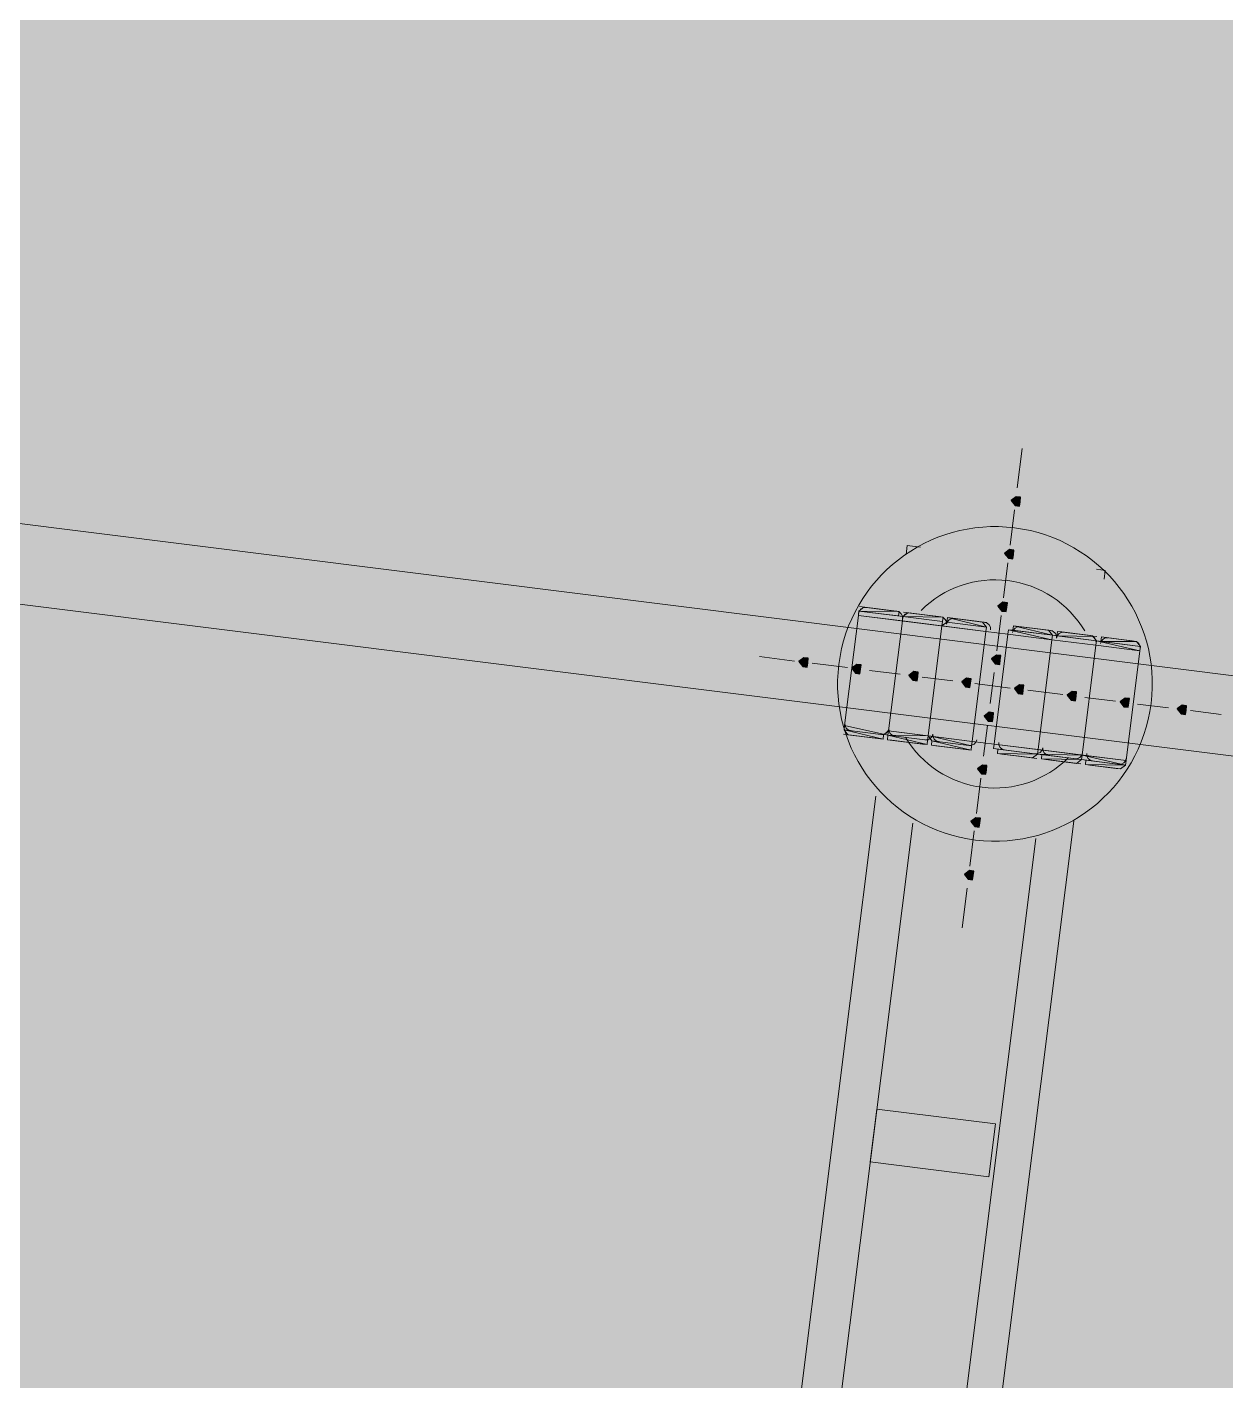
# Model space of a CAD drawing. Header units: metres. Extents: x -4 to 509425, y 7549 to 4732445.
# Drawn here: x 476055.218 to 476057.508, y 4719746.05 to 4719748.636 of the extents above; entities that cross this region are included whole.
import ezdxf

# ---------------------------------------------------------------- set-up
doc = ezdxf.new("R2010")
doc.units = ezdxf.units.M
doc.header["$LTSCALE"] = 0.01
doc.header["$MEASUREMENT"] = 0
doc.layers.get('0').update_dxf_attribs({"lineweight": 0})
doc.layers.add('_SUBESTACIÓN', color=1, linetype='Continuous')
doc.layers.add('SUBESTACION LA VID', color=253, linetype='Continuous')

# ---------------------------------------------------------------- blocks, each defined once
blk = doc.blocks.new('A$Cfff6051d')
at = {"layer": 'SUBESTACION LA VID', "transparency": 33554687}
h = blk.add_hatch(color=256, dxfattribs=at)
h.dxf.hatch_style = 2
h.paths.add_polyline_path([(476057.1146, 4719747.7295), (476057.1157, 4719747.7379), (476057.1073, 4719747.739), (476057.0978, 4719747.7316), (476057.1052, 4719747.7222), (476057.1136, 4719747.7211)])
h = blk.add_hatch(color=256, dxfattribs=at)
h.dxf.hatch_style = 2
h.paths.add_polyline_path([(476057.102, 4719747.6287), (476057.103, 4719747.6371), (476057.0946, 4719747.6382), (476057.0852, 4719747.6308), (476057.0925, 4719747.6214), (476057.1009, 4719747.6203)])
h = blk.add_hatch(color=256, dxfattribs=at)
h.dxf.hatch_style = 2
h.paths.add_polyline_path([(476057.0894, 4719747.5279), (476057.0904, 4719747.5363), (476057.082, 4719747.5374), (476057.0725, 4719747.53), (476057.0799, 4719747.5206), (476057.0883, 4719747.5195)])
h = blk.add_hatch(color=256, dxfattribs=at)
h.dxf.hatch_style = 2
h.paths.add_polyline_path([(476056.7092, 4719747.422), (476056.7102, 4719747.4304), (476056.7018, 4719747.4314), (476056.6924, 4719747.4241), (476056.6997, 4719747.4146), (476056.7081, 4719747.4136)])
h = blk.add_hatch(color=256, dxfattribs=at)
h.dxf.hatch_style = 2
h.paths.add_polyline_path([(476057.0767, 4719747.4271), (476057.0778, 4719747.4355), (476057.0694, 4719747.4365), (476057.0599, 4719747.4292), (476057.0673, 4719747.4197), (476057.0757, 4719747.4187)])
h = blk.add_hatch(color=256, dxfattribs=at)
h.dxf.hatch_style = 2
h.paths.add_polyline_path([(476056.81, 4719747.4093), (476056.811, 4719747.4177), (476056.8026, 4719747.4188), (476056.7932, 4719747.4114), (476056.8005, 4719747.402), (476056.8089, 4719747.4009)])
h = blk.add_hatch(color=256, dxfattribs=at)
h.dxf.hatch_style = 2
h.paths.add_polyline_path([(476056.9192, 4719747.3956), (476056.9202, 4719747.404), (476056.9118, 4719747.4051), (476056.9024, 4719747.3978), (476056.9097, 4719747.3883), (476056.9181, 4719747.3872)])
h = blk.add_hatch(color=256, dxfattribs=at)
h.dxf.hatch_style = 2
h.paths.add_polyline_path([(476057.02, 4719747.383), (476057.021, 4719747.3914), (476057.0126, 4719747.3925), (476057.0032, 4719747.3851), (476057.0105, 4719747.3757), (476057.0189, 4719747.3746)])
h = blk.add_hatch(color=256, dxfattribs=at)
h.dxf.hatch_style = 2
h.paths.add_polyline_path([(476057.1208, 4719747.3704), (476057.1218, 4719747.3788), (476057.1134, 4719747.3798), (476057.104, 4719747.3725), (476057.1113, 4719747.363), (476057.1197, 4719747.362)])
h = blk.add_hatch(color=256, dxfattribs=at)
h.dxf.hatch_style = 2
h.paths.add_polyline_path([(476057.2216, 4719747.3577), (476057.2226, 4719747.3661), (476057.2142, 4719747.3672), (476057.2048, 4719747.3598), (476057.2121, 4719747.3504), (476057.2205, 4719747.3493)])
h = blk.add_hatch(color=256, dxfattribs=at)
h.dxf.hatch_style = 2
h.paths.add_polyline_path([(476057.3224, 4719747.3451), (476057.3235, 4719747.3535), (476057.3151, 4719747.3545), (476057.3056, 4719747.3472), (476057.3129, 4719747.3377), (476057.3213, 4719747.3367)])
h = blk.add_hatch(color=256, dxfattribs=at)
h.dxf.hatch_style = 2
h.paths.add_polyline_path([(476057.063, 4719747.3179), (476057.0641, 4719747.3263), (476057.0557, 4719747.3273), (476057.0462, 4719747.32), (476057.0536, 4719747.3105), (476057.062, 4719747.3095)])
h = blk.add_hatch(color=256, dxfattribs=at)
h.dxf.hatch_style = 2
h.paths.add_polyline_path([(476057.4316, 4719747.3314), (476057.4327, 4719747.3398), (476057.4243, 4719747.3409), (476057.4148, 4719747.3335), (476057.4221, 4719747.3241), (476057.4305, 4719747.323)])
h = blk.add_hatch(color=256, dxfattribs=at)
h.dxf.hatch_style = 2
h.paths.add_polyline_path([(476057.0504, 4719747.2171), (476057.0514, 4719747.2255), (476057.043, 4719747.2265), (476057.0336, 4719747.2192), (476057.0409, 4719747.2097), (476057.0493, 4719747.2087)])
h = blk.add_hatch(color=256, dxfattribs=at)
h.dxf.hatch_style = 2
h.paths.add_polyline_path([(476057.0377, 4719747.1163), (476057.0388, 4719747.1247), (476057.0304, 4719747.1257), (476057.0209, 4719747.1184), (476057.0283, 4719747.1089), (476057.0367, 4719747.1079)])
h = blk.add_hatch(color=256, dxfattribs=at)
h.dxf.hatch_style = 2
h.paths.add_polyline_path([(476057.0251, 4719747.0155), (476057.0262, 4719747.0239), (476057.0178, 4719747.0249), (476057.0083, 4719747.0176), (476057.0156, 4719747.0081), (476057.0241, 4719747.0071)])
at = {"layer": 'SUBESTACION LA VID', "lineweight": 15}
for p, q in [((476071.4612, 4719745.6493), (475975.7142, 4719757.6531)), ((476071.4423, 4719745.4981), (475975.6953, 4719757.5019)), ((476057.1189, 4719747.8314), (476057.1094, 4719747.7558)), ((476057.1041, 4719747.7138), (476057.0957, 4719747.6466)), ((476057.0915, 4719747.613), (476057.083, 4719747.5458)), ((476056.8058, 4719747.5122), (476056.7795, 4719747.3022)), ((476056.8751, 4719747.5206), (476056.8163, 4719747.528)), ((476056.9591, 4719747.5101), (476056.9003, 4719747.5175)), ((476057.0431, 4719747.4996), (476056.9843, 4719747.5069)), ((476057.0788, 4719747.5122), (476057.0704, 4719747.4449)), ((476056.8898, 4719747.5017), (476056.8635, 4719747.2917)), ((476056.8635, 4719747.2917), (476056.8898, 4719747.5017)), ((476056.9654, 4719747.4922), (476056.9391, 4719747.2822)), ((476056.9391, 4719747.2822), (476056.9654, 4719747.4922)), ((476057.0231, 4719747.2717), (476057.0494, 4719747.4817)), ((476057.1103, 4719747.4911), (476057.1691, 4719747.4838)), ((476057.1943, 4719747.4806), (476057.2447, 4719747.4743)), ((476057.0651, 4719747.2664), (476057.0914, 4719747.4764)), ((476057.1754, 4719747.4659), (476057.1491, 4719747.2559)), ((476057.1491, 4719747.2559), (476057.1754, 4719747.4659)), ((476057.2594, 4719747.4554), (476057.2331, 4719747.2454)), ((476057.2331, 4719747.2454), (476057.2594, 4719747.4554)), ((476057.2783, 4719747.4701), (476057.3287, 4719747.4638)), ((476056.684, 4719747.4251), (476056.6168, 4719747.4336)), ((476057.3434, 4719747.4448), (476057.3171, 4719747.2348)), ((476056.7848, 4719747.4125), (476056.7176, 4719747.4209)), ((476056.8856, 4719747.3999), (476056.8268, 4719747.4072)), ((476057.0651, 4719747.4029), (476057.0578, 4719747.3441)), ((476056.9864, 4719747.3872), (476056.9276, 4719747.3946)), ((476057.0956, 4719747.3735), (476057.0284, 4719747.382)), ((476057.1964, 4719747.3609), (476057.1292, 4719747.3693)), ((476057.2972, 4719747.3483), (476057.2384, 4719747.3556)), ((476057.398, 4719747.3356), (476057.3392, 4719747.343)), ((476057.4988, 4719747.323), (476057.44, 4719747.3304)), ((476057.0525, 4719747.3021), (476057.0451, 4719747.2433)), ((476056.7858, 4719747.2844), (476056.8446, 4719747.277)), ((476056.8698, 4719747.2739), (476056.9286, 4719747.2665)), ((476056.9538, 4719747.2633), (476057.0126, 4719747.256)), ((476057.1386, 4719747.2402), (476057.0798, 4719747.2475)), ((476057.2142, 4719747.2307), (476057.1638, 4719747.237)), ((476057.2982, 4719747.2201), (476057.2478, 4719747.2265)), ((476057.0399, 4719747.2013), (476057.0314, 4719747.1341)), ((476056.8393, 4719747.1668), (476056.4623, 4719744.1594)), ((476057.2173, 4719747.1194), (476056.8403, 4719744.112)), ((476056.5431, 4719744.192), (476056.9096, 4719747.1153)), ((476057.0272, 4719747.1005), (476057.0188, 4719747.0333)), ((476056.7783, 4719744.1625), (476057.1448, 4719747.0858)), ((476057.0135, 4719746.9913), (476057.0041, 4719746.9157))]:
    blk.add_line(p, q, dxfattribs=at)
at = {"layer": 'SUBESTACION LA VID', "lineweight": 0}
for p, q in [((476056.8069, 4719747.5206), (476056.8825, 4719747.5112)), ((476056.8069, 4719747.5206), (476056.8825, 4719747.5112)), ((476056.8069, 4719747.5206), (476056.8835, 4719747.5196)), ((476056.8069, 4719747.5206), (476056.8835, 4719747.5196)), ((476056.8079, 4719747.529), (476056.8835, 4719747.5196)), ((476056.8163, 4719747.528), (476056.8835, 4719747.5196)), ((476056.8163, 4719747.528), (476056.8835, 4719747.5196)), ((476056.8163, 4719747.528), (476056.8751, 4719747.5206)), ((476056.8909, 4719747.5101), (476056.9665, 4719747.5006)), ((476056.8909, 4719747.5101), (476056.9665, 4719747.5006)), ((476056.8909, 4719747.5101), (476056.9665, 4719747.5006)), ((476056.8909, 4719747.5101), (476056.9675, 4719747.509)), ((476056.8919, 4719747.5185), (476056.9675, 4719747.509)), ((476056.9003, 4719747.5175), (476056.9675, 4719747.509)), ((476056.9003, 4719747.5175), (476056.9591, 4719747.5101)), ((476056.9003, 4719747.5175), (476056.9591, 4719747.5101)), ((476056.9759, 4719747.508), (476057.0505, 4719747.4901)), ((476056.9759, 4719747.508), (476057.0515, 4719747.4985)), ((476056.9759, 4719747.508), (476057.0431, 4719747.4996)), ((476056.9759, 4719747.508), (476057.0431, 4719747.4996)), ((476056.9843, 4719747.5069), (476057.0431, 4719747.4996)), ((476056.9843, 4719747.5069), (476057.0431, 4719747.4996)), ((476056.9654, 4719747.4922), (476057.0494, 4719747.4817)), ((476056.9749, 4719747.4996), (476057.0505, 4719747.4901)), ((476056.9749, 4719747.4996), (476057.0505, 4719747.4901)), ((476056.9749, 4719747.4996), (476057.0505, 4719747.4901)), ((476056.9749, 4719747.4996), (476057.0505, 4719747.4901)), ((476056.9749, 4719747.4996), (476057.0505, 4719747.4901)), ((476057.0925, 4719747.4848), (476057.1754, 4719747.4659)), ((476057.1009, 4719747.4838), (476057.1765, 4719747.4743)), ((476057.1009, 4719747.4838), (476057.1765, 4719747.4743)), ((476057.1009, 4719747.4838), (476057.1765, 4719747.4743)), ((476057.1019, 4719747.4922), (476057.1765, 4719747.4743)), ((476057.1019, 4719747.4922), (476057.1775, 4719747.4827)), ((476057.1019, 4719747.4922), (476057.1691, 4719747.4838)), ((476057.1019, 4719747.4922), (476057.1691, 4719747.4838)), ((476057.1103, 4719747.4911), (476057.1691, 4719747.4838)), ((476057.1103, 4719747.4911), (476057.1691, 4719747.4838)), ((476057.1859, 4719747.4817), (476057.2531, 4719747.4732)), ((476057.1859, 4719747.4817), (476057.2531, 4719747.4732)), ((476057.1859, 4719747.4817), (476057.2531, 4719747.4732)), ((476057.1943, 4719747.4806), (476057.2531, 4719747.4732)), ((476057.1943, 4719747.4806), (476057.2531, 4719747.4732)), ((476057.1765, 4719747.4743), (476057.2605, 4719747.4638)), ((476057.1849, 4719747.4733), (476057.2605, 4719747.4638)), ((476057.1849, 4719747.4733), (476057.2605, 4719747.4638)), ((476057.1849, 4719747.4733), (476057.2605, 4719747.4638)), ((476057.1849, 4719747.4733), (476057.2615, 4719747.4722)), ((476057.2594, 4719747.4554), (476057.3434, 4719747.4448)), ((476057.2605, 4719747.4638), (476057.3434, 4719747.4448)), ((476057.2689, 4719747.4627), (476057.3445, 4719747.4532)), ((476057.2689, 4719747.4627), (476057.3445, 4719747.4532)), ((476057.2699, 4719747.4711), (476057.3371, 4719747.4627)), ((476057.2699, 4719747.4711), (476057.3371, 4719747.4627)), ((476057.2783, 4719747.4701), (476057.3371, 4719747.4627)), ((476057.2783, 4719747.4701), (476057.3371, 4719747.4627)), ((476056.8624, 4719747.2833), (476056.7795, 4719747.3022)), ((476056.853, 4719747.276), (476056.7774, 4719747.2854)), ((476056.853, 4719747.276), (476056.7784, 4719747.2938)), ((476056.854, 4719747.2844), (476056.7784, 4719747.2938)), ((476056.853, 4719747.276), (476056.7858, 4719747.2844)), ((476056.853, 4719747.276), (476056.7858, 4719747.2844)), ((476056.9286, 4719747.2665), (476056.8614, 4719747.2749)), ((476056.937, 4719747.2654), (476056.8614, 4719747.2749)), ((476056.937, 4719747.2654), (476056.8614, 4719747.2749)), ((476056.937, 4719747.2654), (476056.8624, 4719747.2833)), ((476056.938, 4719747.2738), (476056.8624, 4719747.2833)), ((476056.938, 4719747.2738), (476056.8624, 4719747.2833)), ((476056.938, 4719747.2738), (476056.8624, 4719747.2833)), ((476056.938, 4719747.2738), (476056.8624, 4719747.2833)), ((476056.9391, 4719747.2822), (476056.8624, 4719747.2833)), ((476056.9286, 4719747.2665), (476056.8698, 4719747.2739)), ((476056.9286, 4719747.2665), (476056.8698, 4719747.2739)), ((476057.0231, 4719747.2717), (476056.9391, 4719747.2822)), ((476057.021, 4719747.2549), (476056.9464, 4719747.2728)), ((476057.022, 4719747.2633), (476056.9464, 4719747.2728)), ((476057.022, 4719747.2633), (476056.9464, 4719747.2728)), ((476057.022, 4719747.2633), (476056.9464, 4719747.2728)), ((476057.022, 4719747.2633), (476056.9464, 4719747.2728)), ((476057.022, 4719747.2633), (476056.9475, 4719747.2812)), ((476057.0126, 4719747.256), (476056.9454, 4719747.2644)), ((476057.021, 4719747.2549), (476056.9454, 4719747.2644)), ((476057.021, 4719747.2549), (476056.9454, 4719747.2644)), ((476057.148, 4719747.2475), (476057.0641, 4719747.258)), ((476057.147, 4719747.2391), (476057.0714, 4719747.2486)), ((476057.148, 4719747.2475), (476057.0714, 4719747.2486)), ((476057.148, 4719747.2475), (476057.0725, 4719747.257)), ((476057.1386, 4719747.2402), (476057.0798, 4719747.2475)), ((476057.232, 4719747.237), (476057.148, 4719747.2475)), ((476057.232, 4719747.237), (476057.1564, 4719747.2464)), ((476057.232, 4719747.237), (476057.1564, 4719747.2464)), ((476057.2226, 4719747.2296), (476057.1554, 4719747.238)), ((476057.2226, 4719747.2296), (476057.1554, 4719747.238)), ((476057.232, 4719747.237), (476057.1554, 4719747.238)), ((476057.2226, 4719747.2296), (476057.1638, 4719747.237)), ((476057.3066, 4719747.2191), (476057.2394, 4719747.2275)), ((476057.3066, 4719747.2191), (476057.2394, 4719747.2275)), ((476057.3066, 4719747.2191), (476057.2394, 4719747.2275)), ((476057.3066, 4719747.2191), (476057.2394, 4719747.2275)), ((476057.3161, 4719747.2264), (476057.2394, 4719747.2275)), ((476057.3161, 4719747.2264), (476057.2404, 4719747.2359)), ((476057.3161, 4719747.2264), (476057.2404, 4719747.2359)), ((476057.3066, 4719747.2191), (476057.2478, 4719747.2265))]:
    blk.add_line(p, q, dxfattribs=at)
at = {"layer": 'SUBESTACION LA VID', "lineweight": 15}
for points in [[(476071.4423, 4719745.4981), (476071.4612, 4719745.6493), (475975.7142, 4719757.6531), (475975.6953, 4719757.5019), (476071.4423, 4719745.4981)], [(476056.9245, 4719747.6424), (476056.8993, 4719747.6456), (476056.8972, 4719747.6288)], [(476057.2605, 4719747.6003), (476057.2773, 4719747.5982), (476057.2752, 4719747.5814)], [(476056.9171, 4719747.5154), (476056.9003, 4719747.5175), (476056.8909, 4719747.5101), (476056.8898, 4719747.5017), (476056.8909, 4719747.5101), (476056.8825, 4719747.5112), (476056.8835, 4719747.5196), (476056.8751, 4719747.5206), (476056.8163, 4719747.528), (476056.8069, 4719747.5206), (476056.8058, 4719747.5122), (476056.7795, 4719747.3022), (476056.7784, 4719747.2938), (476056.7858, 4719747.2844), (476056.8446, 4719747.277), (476056.853, 4719747.276), (476056.854, 4719747.2844), (476056.8635, 4719747.2917), (476056.8624, 4719747.2833), (476056.8614, 4719747.2749), (476056.8698, 4719747.2739), (476056.9286, 4719747.2665), (476056.937, 4719747.2654), (476056.938, 4719747.2738), (476056.9391, 4719747.2822), (476056.9464, 4719747.2728), (476056.9454, 4719747.2644), (476056.9538, 4719747.2633), (476057.0126, 4719747.256), (476057.021, 4719747.2549), (476057.022, 4719747.2633), (476057.0231, 4719747.2717), (476057.0651, 4719747.2664), (476057.0641, 4719747.258), (476057.0725, 4719747.257), (476057.0714, 4719747.2486), (476057.0798, 4719747.2475), (476057.1386, 4719747.2402), (476057.148, 4719747.2475), (476057.1491, 4719747.2559), (476057.148, 4719747.2475), (476057.1564, 4719747.2464), (476057.1554, 4719747.238), (476057.1638, 4719747.237), (476057.2142, 4719747.2307), (476057.2226, 4719747.2296), (476057.232, 4719747.237), (476057.2331, 4719747.2454), (476057.232, 4719747.237), (476057.2404, 4719747.2359), (476057.2394, 4719747.2275), (476057.2478, 4719747.2265), (476057.2982, 4719747.2201), (476057.3066, 4719747.2191), (476057.3161, 4719747.2264), (476057.3171, 4719747.2348), (476057.3434, 4719747.4448), (476057.3445, 4719747.4532), (476057.3371, 4719747.4627), (476057.3287, 4719747.4638), (476057.2783, 4719747.4701), (476057.2699, 4719747.4711), (476057.2689, 4719747.4627), (476057.2605, 4719747.4638), (476057.2594, 4719747.4554), (476057.2605, 4719747.4638), (476057.2531, 4719747.4732), (476057.2447, 4719747.4743), (476057.1943, 4719747.4806), (476057.1859, 4719747.4817), (476057.1849, 4719747.4733), (476057.1765, 4719747.4743), (476057.1754, 4719747.4659), (476057.1765, 4719747.4743), (476057.1691, 4719747.4838), (476057.1103, 4719747.4911), (476057.1019, 4719747.4922), (476057.1009, 4719747.4838), (476057.0925, 4719747.4848), (476057.0914, 4719747.4764), (476057.0494, 4719747.4817), (476057.0505, 4719747.4901), (476057.0431, 4719747.4996), (476056.9843, 4719747.5069), (476056.9759, 4719747.508), (476056.9749, 4719747.4996), (476056.9654, 4719747.4922), (476056.9665, 4719747.5006), (476056.9675, 4719747.509), (476056.9591, 4719747.5101), (476056.9171, 4719747.5154)], [(476056.8285, 4719746.4685), (476056.8412, 4719746.5693), (476057.068, 4719746.5408), (476057.0553, 4719746.44), (476056.8285, 4719746.4685)]]:
    blk.add_lwpolyline(points, dxfattribs=at)
at = {"layer": 'SUBESTACION LA VID'}
for points in [[(476057.1146, 4719747.7295), (476057.1157, 4719747.7379), (476057.1073, 4719747.739), (476057.0978, 4719747.7316), (476057.1052, 4719747.7222), (476057.1136, 4719747.7211)], [(476057.102, 4719747.6287), (476057.103, 4719747.6371), (476057.0946, 4719747.6382), (476057.0852, 4719747.6308), (476057.0925, 4719747.6214), (476057.1009, 4719747.6203)], [(476057.0894, 4719747.5279), (476057.0904, 4719747.5363), (476057.082, 4719747.5374), (476057.0725, 4719747.53), (476057.0799, 4719747.5206), (476057.0883, 4719747.5195)], [(476056.7092, 4719747.422), (476056.7102, 4719747.4304), (476056.7018, 4719747.4314), (476056.6924, 4719747.4241), (476056.6997, 4719747.4146), (476056.7081, 4719747.4136)], [(476057.0767, 4719747.4271), (476057.0778, 4719747.4355), (476057.0694, 4719747.4365), (476057.0599, 4719747.4292), (476057.0673, 4719747.4197), (476057.0757, 4719747.4187)], [(476056.81, 4719747.4093), (476056.811, 4719747.4177), (476056.8026, 4719747.4188), (476056.7932, 4719747.4114), (476056.8005, 4719747.402), (476056.8089, 4719747.4009)], [(476056.9192, 4719747.3956), (476056.9202, 4719747.404), (476056.9118, 4719747.4051), (476056.9024, 4719747.3978), (476056.9097, 4719747.3883), (476056.9181, 4719747.3872)], [(476057.02, 4719747.383), (476057.021, 4719747.3914), (476057.0126, 4719747.3925), (476057.0032, 4719747.3851), (476057.0105, 4719747.3757), (476057.0189, 4719747.3746)], [(476057.1208, 4719747.3704), (476057.1218, 4719747.3788), (476057.1134, 4719747.3798), (476057.104, 4719747.3725), (476057.1113, 4719747.363), (476057.1197, 4719747.362)], [(476057.2216, 4719747.3577), (476057.2226, 4719747.3661), (476057.2142, 4719747.3672), (476057.2048, 4719747.3598), (476057.2121, 4719747.3504), (476057.2205, 4719747.3493)], [(476057.3224, 4719747.3451), (476057.3235, 4719747.3535), (476057.3151, 4719747.3545), (476057.3056, 4719747.3472), (476057.3129, 4719747.3377), (476057.3213, 4719747.3367)], [(476057.063, 4719747.3179), (476057.0641, 4719747.3263), (476057.0557, 4719747.3273), (476057.0462, 4719747.32), (476057.0536, 4719747.3105), (476057.062, 4719747.3095)], [(476057.4316, 4719747.3314), (476057.4327, 4719747.3398), (476057.4243, 4719747.3409), (476057.4148, 4719747.3335), (476057.4221, 4719747.3241), (476057.4305, 4719747.323)], [(476057.0504, 4719747.2171), (476057.0514, 4719747.2255), (476057.043, 4719747.2265), (476057.0336, 4719747.2192), (476057.0409, 4719747.2097), (476057.0493, 4719747.2087)], [(476057.0377, 4719747.1163), (476057.0388, 4719747.1247), (476057.0304, 4719747.1257), (476057.0209, 4719747.1184), (476057.0283, 4719747.1089), (476057.0367, 4719747.1079)], [(476057.0251, 4719747.0155), (476057.0262, 4719747.0239), (476057.0178, 4719747.0249), (476057.0083, 4719747.0176), (476057.0156, 4719747.0081), (476057.0241, 4719747.0071)]]:
    blk.add_lwpolyline(points, close=True, dxfattribs=at)
at = {"layer": 'SUBESTACION LA VID', "lineweight": 0}
for points in [[(476057.1146, 4719747.7295), (476057.1157, 4719747.7379), (476057.1073, 4719747.739), (476057.0978, 4719747.7316), (476057.1052, 4719747.7222), (476057.1136, 4719747.7211)], [(476057.102, 4719747.6287), (476057.103, 4719747.6371), (476057.0946, 4719747.6382), (476057.0852, 4719747.6308), (476057.0925, 4719747.6214), (476057.1009, 4719747.6203)], [(476057.0894, 4719747.5279), (476057.0904, 4719747.5363), (476057.082, 4719747.5374), (476057.0725, 4719747.53), (476057.0799, 4719747.5206), (476057.0883, 4719747.5195)], [(476056.7092, 4719747.422), (476056.7102, 4719747.4304), (476056.7018, 4719747.4314), (476056.6924, 4719747.4241), (476056.6997, 4719747.4146), (476056.7081, 4719747.4136)], [(476057.0767, 4719747.4271), (476057.0778, 4719747.4355), (476057.0694, 4719747.4365), (476057.0599, 4719747.4292), (476057.0673, 4719747.4197), (476057.0757, 4719747.4187)], [(476056.81, 4719747.4093), (476056.811, 4719747.4177), (476056.8026, 4719747.4188), (476056.7932, 4719747.4114), (476056.8005, 4719747.402), (476056.8089, 4719747.4009)], [(476056.9192, 4719747.3956), (476056.9202, 4719747.404), (476056.9118, 4719747.4051), (476056.9024, 4719747.3978), (476056.9097, 4719747.3883), (476056.9181, 4719747.3872)], [(476057.02, 4719747.383), (476057.021, 4719747.3914), (476057.0126, 4719747.3925), (476057.0032, 4719747.3851), (476057.0105, 4719747.3757), (476057.0189, 4719747.3746)], [(476057.1208, 4719747.3704), (476057.1218, 4719747.3788), (476057.1134, 4719747.3798), (476057.104, 4719747.3725), (476057.1113, 4719747.363), (476057.1197, 4719747.362)], [(476057.2216, 4719747.3577), (476057.2226, 4719747.3661), (476057.2142, 4719747.3672), (476057.2048, 4719747.3598), (476057.2121, 4719747.3504), (476057.2205, 4719747.3493)], [(476057.3224, 4719747.3451), (476057.3235, 4719747.3535), (476057.3151, 4719747.3545), (476057.3056, 4719747.3472), (476057.3129, 4719747.3377), (476057.3213, 4719747.3367)], [(476057.063, 4719747.3179), (476057.0641, 4719747.3263), (476057.0557, 4719747.3273), (476057.0462, 4719747.32), (476057.0536, 4719747.3105), (476057.062, 4719747.3095)], [(476057.4316, 4719747.3314), (476057.4327, 4719747.3398), (476057.4243, 4719747.3409), (476057.4148, 4719747.3335), (476057.4221, 4719747.3241), (476057.4305, 4719747.323)], [(476057.0504, 4719747.2171), (476057.0514, 4719747.2255), (476057.043, 4719747.2265), (476057.0336, 4719747.2192), (476057.0409, 4719747.2097), (476057.0493, 4719747.2087)], [(476057.0377, 4719747.1163), (476057.0388, 4719747.1247), (476057.0304, 4719747.1257), (476057.0209, 4719747.1184), (476057.0283, 4719747.1089), (476057.0367, 4719747.1079)], [(476057.0251, 4719747.0155), (476057.0262, 4719747.0239), (476057.0178, 4719747.0249), (476057.0083, 4719747.0176), (476057.0156, 4719747.0081), (476057.0241, 4719747.0071)]]:
    blk.add_lwpolyline(points, close=True, dxfattribs=at)
for points in [[(476057.0494, 4719747.4817), (476056.8058, 4719747.5122), (476056.9654, 4719747.4922)], [(476056.9654, 4719747.4922), (476056.8898, 4719747.5017), (476056.8058, 4719747.5122)], [(476056.8069, 4719747.5206), (476056.8909, 4719747.5101), (476056.9665, 4719747.5006), (476056.8909, 4719747.5101)], [(476056.8069, 4719747.5206), (476056.8825, 4719747.5112), (476056.8069, 4719747.5206)], [(476056.9003, 4719747.5175), (476056.9591, 4719747.5101), (476056.9003, 4719747.5175)], [(476057.0925, 4719747.4848), (476057.1765, 4719747.4743), (476057.2605, 4719747.4638)], [(476057.2594, 4719747.4554), (476057.1754, 4719747.4659), (476057.0914, 4719747.4764)], [(476057.2605, 4719747.4638), (476057.3445, 4719747.4532), (476057.2605, 4719747.4638)], [(476057.2689, 4719747.4627), (476057.3371, 4719747.4627), (476057.2699, 4719747.4711)], [(476056.854, 4719747.2844), (476056.7784, 4719747.2938), (476056.854, 4719747.2844)], [(476056.854, 4719747.2844), (476056.7784, 4719747.2938), (476056.854, 4719747.2844)], [(476056.8446, 4719747.277), (476056.7858, 4719747.2844), (476056.8446, 4719747.277)], [(476057.0231, 4719747.2717), (476056.8635, 4719747.2917), (476056.9391, 4719747.2822)], [(476057.0126, 4719747.256), (476056.9538, 4719747.2633), (476057.0126, 4719747.256)], [(476057.3171, 4719747.2348), (476057.0651, 4719747.2664), (476057.1491, 4719747.2559)], [(476057.0798, 4719747.2475), (476057.1386, 4719747.2402), (476057.0714, 4719747.2486)], [(476057.148, 4719747.2475), (476057.0725, 4719747.257), (476057.148, 4719747.2475)], [(476057.232, 4719747.237), (476057.148, 4719747.2475), (476057.2331, 4719747.2454), (476057.3161, 4719747.2264)], [(476057.2331, 4719747.2454), (476057.1491, 4719747.2559), (476057.3171, 4719747.2348), (476057.2331, 4719747.2454)], [(476057.2226, 4719747.2296), (476057.1554, 4719747.238), (476057.231, 4719747.2286)], [(476057.3161, 4719747.2264), (476057.232, 4719747.237), (476057.3161, 4719747.2264)]]:
    blk.add_lwpolyline(points, dxfattribs=at)
at = {"layer": 'SUBESTACION LA VID', "lineweight": 15}
for points, knots in [([(476056.7685, 4719747.4188), (476056.7479, 4719747.2541), (476056.8646, 4719747.1039), (476057.0293, 4719747.0832), (476057.194, 4719747.0626), (476057.3443, 4719747.1793), (476057.3649, 4719747.344), (476057.3856, 4719747.5087), (476057.2688, 4719747.659), (476057.1041, 4719747.6796), (476056.9394, 4719747.7003), (476056.7892, 4719747.5835), (476056.7685, 4719747.4188)], [0, 0, 0, 0, 1, 1, 1, 2, 2, 2, 3, 3, 3, 4, 4, 4, 4]), ([(476057.2381, 4719747.4825), (476057.2068, 4719747.5356), (476057.1526, 4719747.5712), (476057.0915, 4719747.5788), (476057.0303, 4719747.5865), (476056.9691, 4719747.5654), (476056.9256, 4719747.5217)], [0, 0, 0, 0, 1, 1, 1, 2, 2, 2, 2]), ([(476056.8957, 4719747.2797), (476056.9271, 4719747.227), (476056.9811, 4719747.1916), (476057.042, 4719747.184), (476057.1029, 4719747.1764), (476057.1639, 4719747.1973), (476057.2073, 4719747.2407)], [0, 0, 0, 0, 1, 1, 1, 2, 2, 2, 2])]:
    blk.add_open_spline(points, degree=3, knots=knots, dxfattribs=at)
for points in [[(476056.8205, 4719747.5275), (476056.8136, 4719747.5283), (476056.8072, 4719747.5234), (476056.8063, 4719747.5164)], [(476056.8903, 4719747.5059), (476056.8912, 4719747.5129), (476056.8863, 4719747.5192), (476056.8793, 4719747.5201)], [(476056.9045, 4719747.5169), (476056.8976, 4719747.5178), (476056.8912, 4719747.5129), (476056.8903, 4719747.5059)], [(476056.9743, 4719747.4954), (476056.9752, 4719747.5023), (476056.9703, 4719747.5087), (476056.9633, 4719747.5096)], [(476056.9885, 4719747.5064), (476056.9816, 4719747.5073), (476056.9752, 4719747.5023), (476056.9743, 4719747.4954)], [(476057.0583, 4719747.4849), (476057.0592, 4719747.4918), (476057.0543, 4719747.4982), (476057.0473, 4719747.499)], [(476057.1145, 4719747.4906), (476057.1076, 4719747.4915), (476057.1012, 4719747.4865), (476057.1004, 4719747.4796)], [(476057.1844, 4719747.4691), (476057.1852, 4719747.476), (476057.1803, 4719747.4824), (476057.1733, 4719747.4832)], [(476057.1985, 4719747.4801), (476057.1916, 4719747.4809), (476057.1852, 4719747.476), (476057.1844, 4719747.4691)], [(476057.26, 4719747.4596), (476057.2608, 4719747.4665), (476057.2559, 4719747.4729), (476057.2489, 4719747.4738)], [(476057.2825, 4719747.4695), (476057.2756, 4719747.4704), (476057.2692, 4719747.4655), (476057.2684, 4719747.4585)], [(476057.344, 4719747.449), (476057.3448, 4719747.456), (476057.3399, 4719747.4624), (476057.3329, 4719747.4632)], [(476056.78, 4719747.3064), (476056.7791, 4719747.2995), (476056.7841, 4719747.2931), (476056.791, 4719747.2923)], [(476056.8498, 4719747.2849), (476056.8568, 4719747.284), (476056.8631, 4719747.2889), (476056.864, 4719747.2959)], [(476056.864, 4719747.2959), (476056.8631, 4719747.2889), (476056.8681, 4719747.2826), (476056.875, 4719747.2817)], [(476056.9338, 4719747.2744), (476056.9408, 4719747.2735), (476056.9471, 4719747.2784), (476056.948, 4719747.2854)], [(476056.948, 4719747.2854), (476056.9471, 4719747.2784), (476056.9521, 4719747.2721), (476056.959, 4719747.2712)], [(476057.0178, 4719747.2638), (476057.0248, 4719747.263), (476057.0311, 4719747.2679), (476057.032, 4719747.2748)], [(476057.074, 4719747.2696), (476057.0732, 4719747.2626), (476057.0781, 4719747.2563), (476057.085, 4719747.2554)], [(476057.1438, 4719747.248), (476057.1508, 4719747.2472), (476057.1572, 4719747.2521), (476057.158, 4719747.259)], [(476057.158, 4719747.259), (476057.1572, 4719747.2521), (476057.1621, 4719747.2457), (476057.1691, 4719747.2449)], [(476057.2195, 4719747.2385), (476057.2264, 4719747.2377), (476057.2328, 4719747.2426), (476057.2336, 4719747.2496)], [(476057.242, 4719747.2485), (476057.2412, 4719747.2416), (476057.2461, 4719747.2352), (476057.2531, 4719747.2343)], [(476057.3035, 4719747.228), (476057.3104, 4719747.2271), (476057.3168, 4719747.2321), (476057.3176, 4719747.239)]]:
    blk.add_open_spline(points, degree=3, dxfattribs=at)

msp = doc.modelspace()

# ---------------------------------------------------------------- hatches: boundary and pattern name
at = {"layer": '_SUBESTACIÓN', "transparency": 33554559}
h = msp.add_hatch(color=1, dxfattribs=at)
h.dxf.hatch_style = 1
h.paths.add_polyline_path([(475968.6399, 4719805.825), (476089.9386, 4719790.615), (476078.1686, 4719696.74), (475956.8686, 4719711.9502)])

# ---------------------------------------------------------------- block references
at = {"linetype": 'Continuous'}
msp.add_blockref('A$Cfff6051d', (0, 0), dxfattribs=at)

doc.saveas('drawing.dxf')
